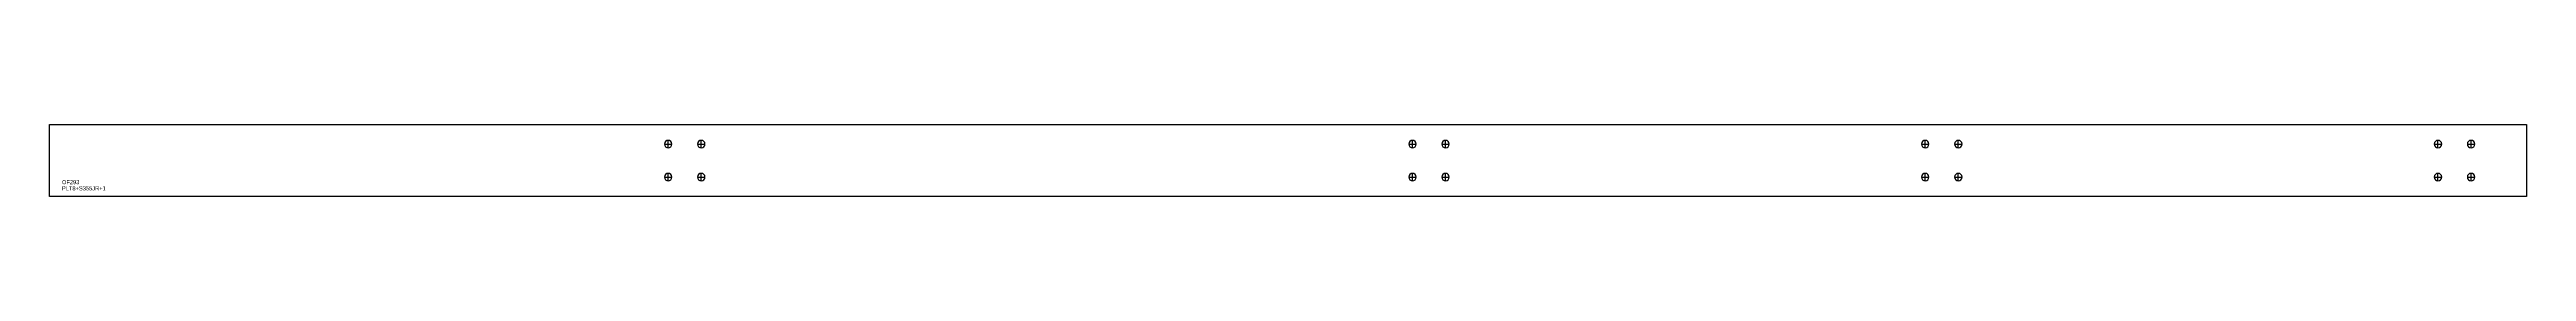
# Model space of a CAD drawing. Extents: x 0 to 5990, y 0 to 175.
import ezdxf

# ---------------------------------------------------------------- set-up
doc = ezdxf.new("R2010")
doc.units = 0
for name, color, linetype in [('18', 7, 'CONTINUOUS'), ('CUT', 7, 'CONTINUOUS'), ('SCRIBE', 3, 'CONTINUOUS'), ('TEXT', 7, 'CONTINUOUS')]:
    doc.layers.add(name, color=color, linetype=linetype)

msp = doc.modelspace()

# ---------------------------------------------------------------- linework, layer by layer
at = {"layer": '18', "color": 7, "linetype": 'CONTINUOUS'}
for p, q in [((1487.07, 127.34), (1505.07, 127.34)), ((1496.07, 118.34), (1496.07, 136.34)), ((1567.07, 127.34), (1585.07, 127.34)), ((1576.07, 118.34), (1576.07, 136.34)), ((3287.07, 127.34), (3305.07, 127.34)), ((3296.07, 118.34), (3296.07, 136.34)), ((3367.07, 127.34), (3385.07, 127.34)), ((3376.07, 118.34), (3376.07, 136.34)), ((4527.07, 127.34), (4545.07, 127.34)), ((4536.07, 118.34), (4536.07, 136.34)), ((4607.07, 127.34), (4625.07, 127.34)), ((4616.07, 118.34), (4616.07, 136.34)), ((5767.07, 127.34), (5785.07, 127.34)), ((5776.07, 118.34), (5776.07, 136.34)), ((5847.07, 127.34), (5865.07, 127.34)), ((5856.07, 118.34), (5856.07, 136.34)), ((1487.07, 47.34), (1505.07, 47.34)), ((1496.07, 38.34), (1496.07, 56.34)), ((1567.07, 47.34), (1585.07, 47.34)), ((1576.07, 38.34), (1576.07, 56.34)), ((3287.07, 47.34), (3305.07, 47.34)), ((3296.07, 38.34), (3296.07, 56.34)), ((3367.07, 47.34), (3385.07, 47.34)), ((3376.07, 38.34), (3376.07, 56.34)), ((4527.07, 47.34), (4545.07, 47.34)), ((4536.07, 38.34), (4536.07, 56.34)), ((4607.07, 47.34), (4625.07, 47.34)), ((4616.07, 38.34), (4616.07, 56.34)), ((5767.07, 47.34), (5785.07, 47.34)), ((5776.07, 38.34), (5776.07, 56.34)), ((5847.07, 47.34), (5865.07, 47.34)), ((5856.07, 38.34), (5856.07, 56.34))]:
    msp.add_line(p, q, dxfattribs=at)
for points in [[(1496.07, 136.34, 1), (1496.07, 118.34, 1)], [(1576.07, 136.34, 1), (1576.07, 118.34, 1)], [(3296.07, 136.34, 1), (3296.07, 118.34, 1)], [(3376.07, 136.34, 1), (3376.07, 118.34, 1)], [(4536.07, 136.34, 1), (4536.07, 118.34, 1)], [(4616.07, 136.34, 1), (4616.07, 118.34, 1)], [(5776.07, 136.34, 1), (5776.07, 118.34, 1)], [(5856.07, 136.34, 1), (5856.07, 118.34, 1)], [(1496.07, 56.34, 1), (1496.07, 38.34, 1)], [(1576.07, 56.34, 1), (1576.07, 38.34, 1)], [(3296.07, 56.34, 1), (3296.07, 38.34, 1)], [(3376.07, 56.34, 1), (3376.07, 38.34, 1)], [(4536.07, 56.34, 1), (4536.07, 38.34, 1)], [(4616.07, 56.34, 1), (4616.07, 38.34, 1)], [(5776.07, 56.34, 1), (5776.07, 38.34, 1)], [(5856.07, 56.34, 1), (5856.07, 38.34, 1)]]:
    msp.add_lwpolyline(points, format="xyb", close=True, dxfattribs=at)
at = {"layer": 'CUT', "color": 7, "linetype": 'CONTINUOUS'}
msp.add_lwpolyline([(0, 0), (0, 175), (5990.06, 175), (5990.06, 0)], close=True, dxfattribs=at)

# ---------------------------------------------------------------- texts
at = {"layer": 'SCRIBE', "color": 3}
msp.add_text('OF293', height=10, dxfattribs=at).set_placement((30, 30))
at = {"layer": 'TEXT', "color": 7}
msp.add_text('PLT8+S355JR+1', height=10, dxfattribs=at).set_placement((30, 15))

doc.saveas('drawing.dxf')
